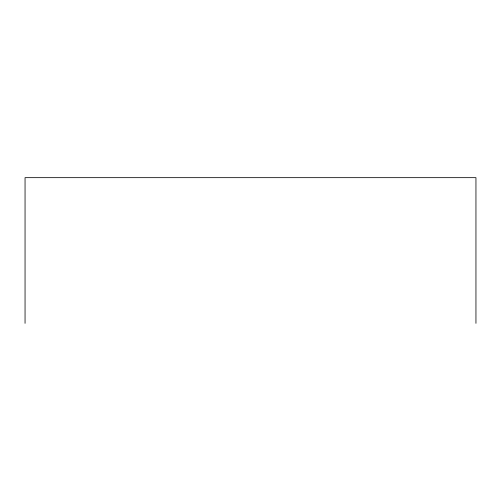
<?xml version="1.0" encoding="UTF-8"?>
<svg xmlns="http://www.w3.org/2000/svg" width="501" height="501" viewBox="0 0 501 501"><rect width="100%" height="100%" fill="white"/><g stroke="black" fill="none" stroke-linecap="round" stroke-linejoin="round"><path stroke-width="0.75" d="M475.95 323.339L475.95 177.661L25.05 177.661L25.05 323.339"/></g></svg>
